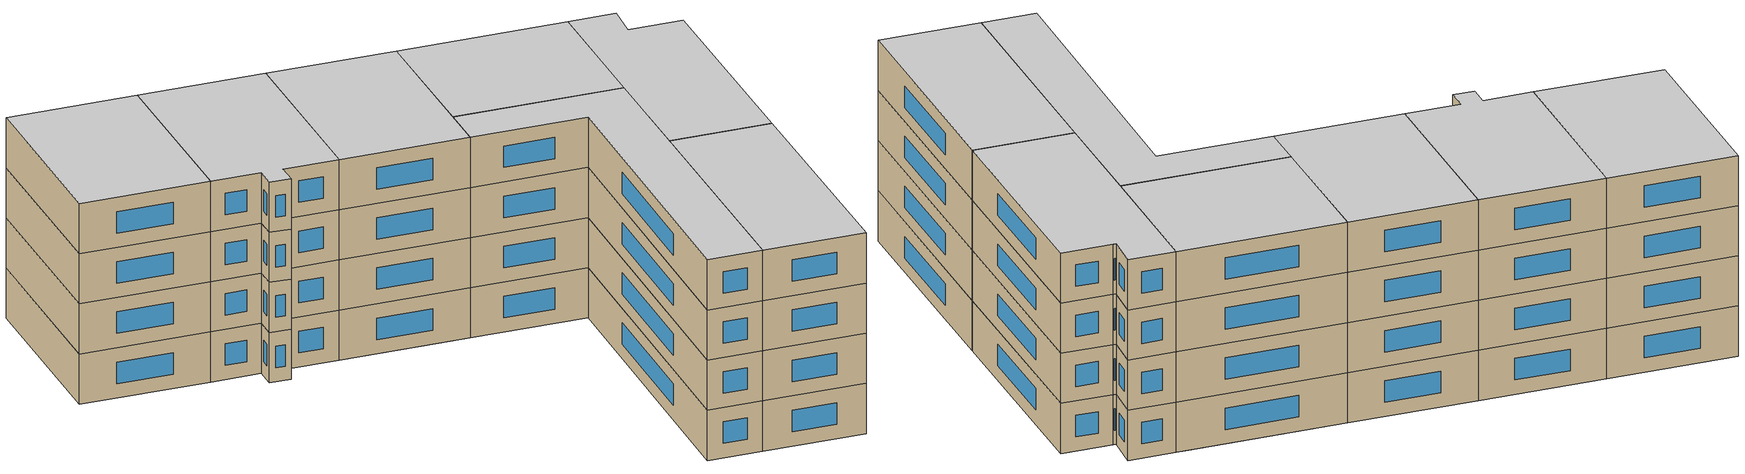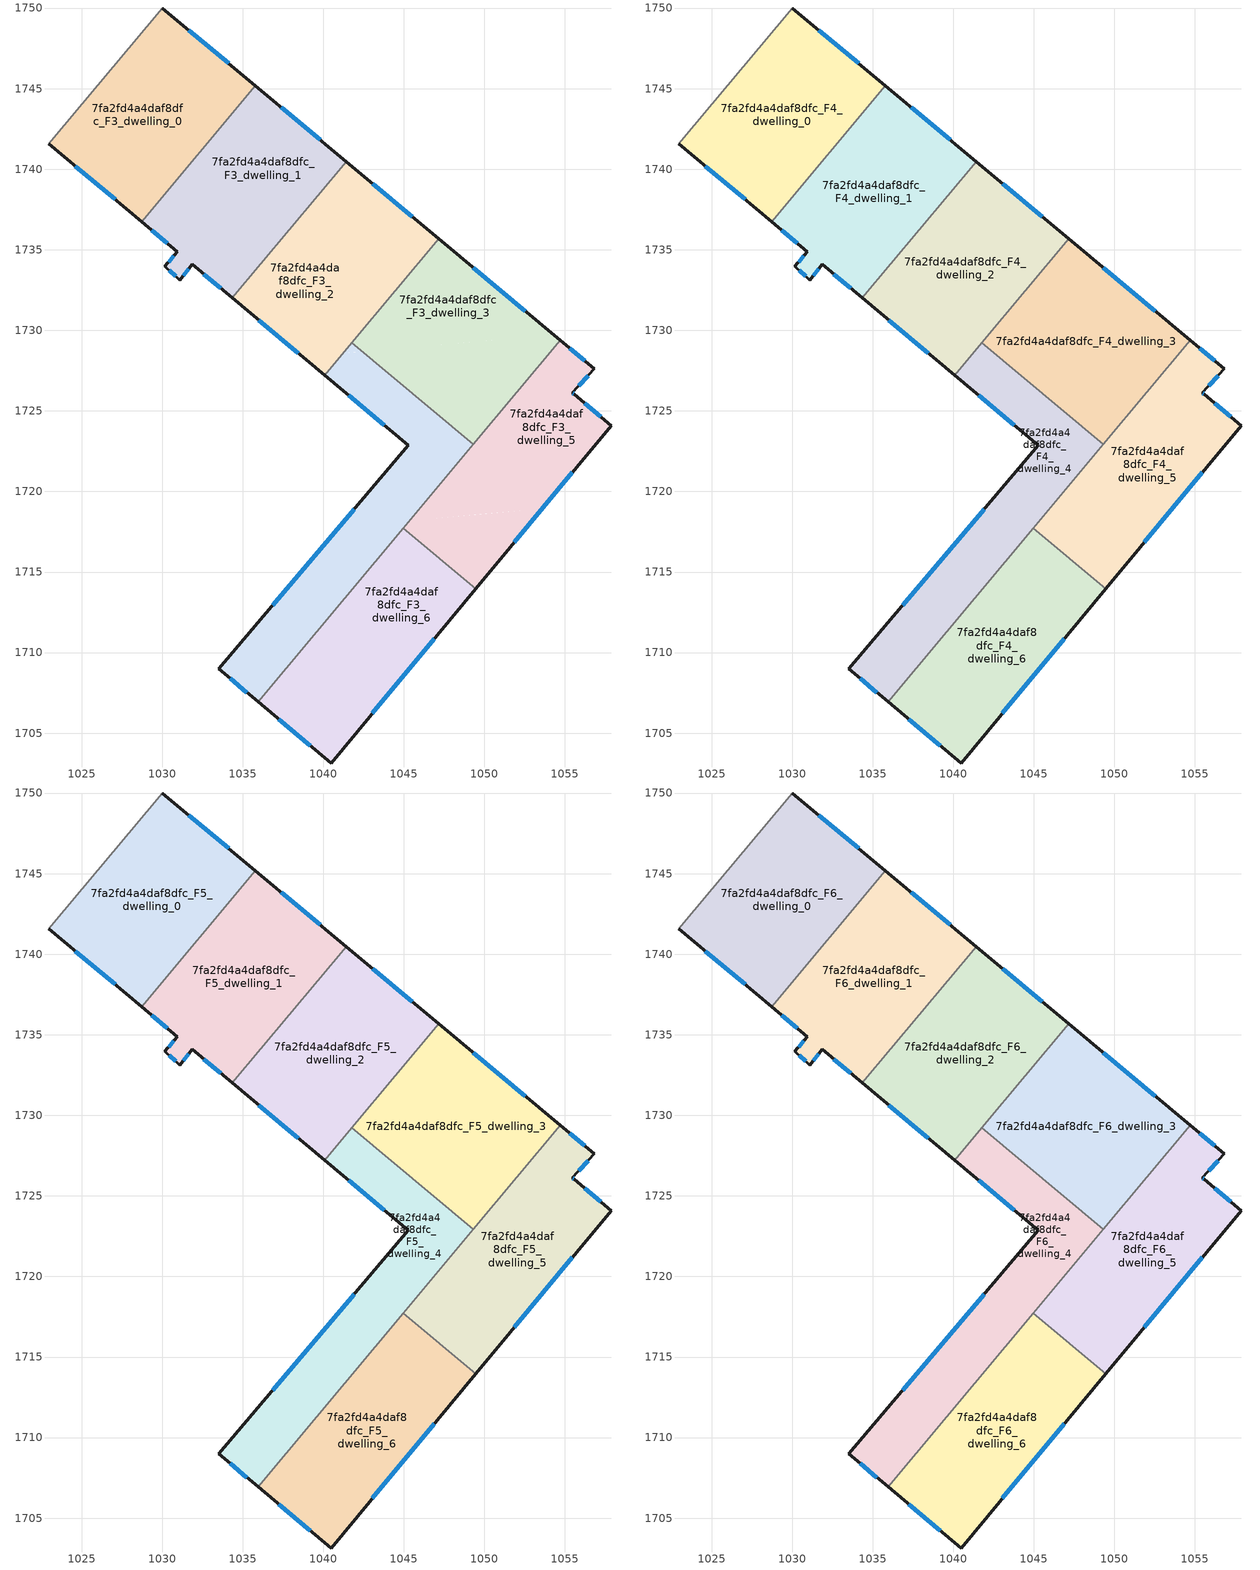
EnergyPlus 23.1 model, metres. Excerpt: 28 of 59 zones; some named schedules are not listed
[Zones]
7fa2fd4a4daf8dfc_F3_dwelling_0
 floor to 7fa2fd4a4daf8dfc_F2_dwelling_6 (EU_floor_Construction): 1031.28,1748.94 1032.01,1740.68 1028.73,1736.74 1022.98,1741.58 1030,1750 z9
 floor to 7fa2fd4a4daf8dfc_F2_dwelling_7 (EU_floor_Construction): 1035.77,1745.19 1032.01,1740.68 1031.28,1748.94 z9
 wall outside (EU_wall_Construction): 1022.98,1741.58 1028.73,1736.74 / 1035.77,1745.19 1030,1750 z9:12
 wall to 7fa2fd4a4daf8dfc_F3_dwelling_1 (EU_wall_Construction): 1028.73,1736.74 1035.77,1745.19 z9:12
 wall adiabatic (EU_wall_Construction): 1030,1750 1022.98,1741.58 z9:12
 window (EU_Window_Construction): 1024.62,1740.2 1027.08,1738.13 / 1034.13,1746.56 1031.65,1748.63 z9.86:11.14
7fa2fd4a4daf8dfc_F3_dwelling_1
 floor to 7fa2fd4a4daf8dfc_F2_dwelling_4 (EU_floor_Construction): 1039,1737.57 1034.36,1732.01 1031.87,1734.09 1031.1,1733.12 1030.18,1733.96 1030.94,1734.88 1028.81,1736.67 z9
 floor adiabatic (EU_floor_Construction): 1041.42,1740.47 1039,1737.57 1028.81,1736.67 1030.94,1734.88 1028.73,1736.74 1035.77,1745.19 z9
 wall outside (EU_wall_Construction): 1028.73,1736.74 1030.94,1734.88 1030.18,1733.96 1031.1,1733.12 1031.87,1734.09 1034.36,1732.01 / 1041.42,1740.47 1035.77,1745.19 z9:12
 wall to 7fa2fd4a4daf8dfc_F3_dwelling_2 (EU_wall_Construction): 1034.36,1732.01 1041.42,1740.47 z9:12
 window (EU_Window_Construction): 1030.72,1734.62 1030.39,1734.23 / 1029.36,1736.21 1030.31,1735.41 / 1039.81,1741.82 1037.39,1743.84 / 1032.58,1733.49 1033.65,1732.6 / 1031.32,1733.4 1031.65,1733.81 / 1030.44,1733.72 1030.84,1733.36 z9.86:11.14
7fa2fd4a4daf8dfc_F3_dwelling_2
 floor to 7fa2fd4a4daf8dfc_F2_dwelling_4 (EU_floor_Construction): 1041.05,1737.75 1041.8,1729.25 1041.24,1728.58 1038.71,1728.36 1034.36,1732.01 1039,1737.57 z9
 floor to 7fa2fd4a4daf8dfc_F2_dwelling_2 (EU_floor_Construction): 1041.24,1728.58 1040.09,1727.2 1038.71,1728.36 z9
 floor to 7fa2fd4a4daf8dfc_F2_dwelling_7 (EU_floor_Construction): 1044.33,1738.04 1039,1737.57 1041.42,1740.47 z9
 floor adiabatic (EU_floor_Construction): 1047.17,1735.68 1041.8,1729.25 1041.05,1737.75 1044.33,1738.04 z9
 wall outside (EU_wall_Construction): 1034.36,1732.01 1040.09,1727.2 / 1047.17,1735.68 1041.42,1740.47 z9:12
 wall to 7fa2fd4a4daf8dfc_F3_dwelling_3 (EU_wall_Construction): 1041.78,1729.22 1047.17,1735.68 z9:12
 wall to 7fa2fd4a4daf8dfc_F3_dwelling_4 (EU_wall_Construction): 1040.09,1727.2 1041.78,1729.22 z9:12
 window (EU_Window_Construction): 1036,1730.63 1038.45,1728.58 / 1045.53,1737.05 1043.06,1739.1 z9.86:11.14
7fa2fd4a4daf8dfc_F3_dwelling_3
 floor to 7fa2fd4a4daf8dfc_F2_dwelling_3 (EU_floor_Construction): 1054.7,1729.39 1049.31,1722.93 1049.3,1722.94 1048.74,1729.24 1054.29,1729.73 z9
 floor to 7fa2fd4a4daf8dfc_F2_dwelling_5 (EU_floor_Construction): 1054.29,1729.73 1042.42,1728.69 1041.8,1729.2 1041.8,1729.25 1047.17,1735.68 z9
 floor to 7fa2fd4a4daf8dfc_F2_dwelling_2 (EU_floor_Construction): 1048.74,1729.24 1049.3,1722.94 1042.42,1728.68 z9
 wall outside (EU_wall_Construction): 1054.7,1729.39 1047.17,1735.68 z9:12
 wall to 7fa2fd4a4daf8dfc_F3_dwelling_4 (EU_wall_Construction): 1041.78,1729.22 1049.31,1722.93 z9:12
 wall to 7fa2fd4a4daf8dfc_F3_dwelling_5 (EU_wall_Construction): 1049.31,1722.93 1054.7,1729.39 z9:12
 window (EU_Window_Construction): 1052.55,1731.19 1049.32,1733.88 z9.86:11.14
7fa2fd4a4daf8dfc_F3_dwelling_4
 floor to 7fa2fd4a4daf8dfc_F2_dwelling_2 (EU_floor_Construction): 1049.3,1722.94 1049.3,1722.92 1045.36,1718.2 1041.01,1717.81 1045.28,1722.86 1040.09,1727.2 1041.24,1728.58 1042.42,1728.68 z9
 floor to 7fa2fd4a4daf8dfc_F2_dwelling_0 (EU_floor_Construction): 1041.66,1717.87 1041.99,1714.16 1035.96,1706.94 1033.52,1708.98 1041.01,1717.81 z9
 floor to 7fa2fd4a4daf8dfc_F2_dwelling_4 (EU_floor_Construction): 1041.8,1729.2 1041.85,1728.63 1041.24,1728.58 1041.78,1729.22 z9
 floor to 7fa2fd4a4daf8dfc_F2_dwelling_5 (EU_floor_Construction): 1042.42,1728.69 1041.85,1728.63 1041.8,1729.2 z9
 floor to 7fa2fd4a4daf8dfc_F2_dwelling_1 (EU_floor_Construction): 1045.36,1718.2 1041.99,1714.16 1041.66,1717.87 z9
 wall outside (EU_wall_Construction): 1040.09,1727.2 1045.28,1722.86 1033.52,1708.98 1035.96,1706.94 z9:12
 wall to 7fa2fd4a4daf8dfc_F3_dwelling_6 (EU_wall_Construction): 1035.96,1706.94 1044.95,1717.71 z9:12
 wall to 7fa2fd4a4daf8dfc_F3_dwelling_5 (EU_wall_Construction): 1044.95,1717.71 1049.31,1722.93 z9:12
 window (EU_Window_Construction): 1041.92,1718.89 1036.88,1712.95 / 1041.57,1725.96 1043.8,1724.1 / 1034.22,1708.4 1035.26,1707.52 z9.86:11.14
7fa2fd4a4daf8dfc_F3_dwelling_5
 floor to 7fa2fd4a4daf8dfc_F2_dwelling_1 (EU_floor_Construction): 1053.58,1718.92 1049.45,1713.95 1044.95,1717.71 1045.36,1718.2 z9
 floor to 7fa2fd4a4daf8dfc_F2_dwelling_3 (EU_floor_Construction): 1056.83,1727.61 1055.46,1726.13 1057.86,1724.08 1053.58,1718.92 1049.69,1718.58 1049.3,1722.92 1054.7,1729.39 z9
 floor to 7fa2fd4a4daf8dfc_F2_dwelling_2 (EU_floor_Construction): 1049.3,1722.92 1049.69,1718.58 1045.36,1718.2 z9
 wall outside (EU_wall_Construction): 1049.45,1713.95 1057.86,1724.08 1055.58,1726.03 1055.46,1726.13 1056.83,1727.61 1054.7,1729.39 z9:12
 wall to 7fa2fd4a4daf8dfc_F3_dwelling_6 (EU_wall_Construction): 1044.95,1717.71 1049.45,1713.95 z9:12
 window (EU_Window_Construction): 1055.85,1726.55 1056.44,1727.19 / 1055.55,1726.06 1055.5,1726.1 / 1057.21,1724.64 1056.23,1725.47 / 1051.85,1716.85 1055.46,1721.19 / 1056.22,1728.12 1055.31,1728.88 z9.86:11.14
7fa2fd4a4daf8dfc_F3_dwelling_6
 floor to 7fa2fd4a4daf8dfc_F2_dwelling_0 (EU_floor_Construction): 1041.99,1714.16 1042.72,1705.84 1040.48,1703.15 1035.96,1706.94 z9
 floor to 7fa2fd4a4daf8dfc_F2_dwelling_1 (EU_floor_Construction): 1049.45,1713.95 1042.72,1705.84 1041.99,1714.16 1044.95,1717.71 z9
 wall outside (EU_wall_Construction): 1035.96,1706.94 1040.48,1703.15 1049.45,1713.95 z9:12
 window (EU_Window_Construction): 1043.04,1706.23 1046.89,1710.87 / 1037.25,1705.85 1039.19,1704.23 z9.86:11.14
7fa2fd4a4daf8dfc_F4_dwelling_0
 floor to 7fa2fd4a4daf8dfc_F3_dwelling_0 (EU_floor_Construction): 1035.77,1745.19 1028.73,1736.74 1022.98,1741.58 1030,1750 z12
 wall outside (EU_wall_Construction): 1022.98,1741.58 1028.73,1736.74 / 1035.77,1745.19 1030,1750 z12:15
 wall to 7fa2fd4a4daf8dfc_F4_dwelling_1 (EU_wall_Construction): 1028.73,1736.74 1035.77,1745.19 z12:15
 wall adiabatic (EU_wall_Construction): 1030,1750 1022.98,1741.58 z12:15
 window (EU_Window_Construction): 1024.62,1740.2 1027.08,1738.13 / 1034.13,1746.56 1031.65,1748.63 z12.86:14.14
7fa2fd4a4daf8dfc_F4_dwelling_1
 floor to 7fa2fd4a4daf8dfc_F3_dwelling_1 (EU_floor_Construction): 1041.42,1740.47 1034.36,1732.01 1031.87,1734.09 1031.1,1733.12 1030.18,1733.96 1030.94,1734.88 1028.73,1736.74 1035.77,1745.19 z12
 wall outside (EU_wall_Construction): 1028.73,1736.74 1030.94,1734.88 1030.18,1733.96 1031.1,1733.12 1031.87,1734.09 1034.36,1732.01 / 1041.42,1740.47 1035.77,1745.19 z12:15
 wall to 7fa2fd4a4daf8dfc_F4_dwelling_2 (EU_wall_Construction): 1034.36,1732.01 1041.42,1740.47 z12:15
 window (EU_Window_Construction): 1030.72,1734.62 1030.39,1734.23 / 1029.36,1736.21 1030.31,1735.41 / 1039.81,1741.82 1037.39,1743.84 / 1032.58,1733.49 1033.65,1732.6 / 1031.32,1733.4 1031.65,1733.81 / 1030.44,1733.72 1030.84,1733.36 z12.86:14.14
7fa2fd4a4daf8dfc_F4_dwelling_2
 floor to 7fa2fd4a4daf8dfc_F3_dwelling_2 (EU_floor_Construction): 1047.17,1735.68 1040.09,1727.2 1034.36,1732.01 1041.42,1740.47 z12
 wall outside (EU_wall_Construction): 1034.36,1732.01 1040.09,1727.2 / 1047.17,1735.68 1041.42,1740.47 z12:15
 wall to 7fa2fd4a4daf8dfc_F4_dwelling_3 (EU_wall_Construction): 1041.78,1729.22 1047.17,1735.68 z12:15
 wall to 7fa2fd4a4daf8dfc_F4_dwelling_4 (EU_wall_Construction): 1040.09,1727.2 1041.78,1729.22 z12:15
 window (EU_Window_Construction): 1036,1730.63 1038.45,1728.58 / 1045.53,1737.05 1043.06,1739.1 z12.86:14.14
7fa2fd4a4daf8dfc_F4_dwelling_3
 floor to 7fa2fd4a4daf8dfc_F3_dwelling_3 (EU_floor_Construction): 1054.7,1729.39 1049.31,1722.93 1041.78,1729.22 1047.17,1735.68 z12
 wall outside (EU_wall_Construction): 1054.7,1729.39 1047.17,1735.68 z12:15
 wall to 7fa2fd4a4daf8dfc_F4_dwelling_4 (EU_wall_Construction): 1041.78,1729.22 1049.31,1722.93 z12:15
 wall to 7fa2fd4a4daf8dfc_F4_dwelling_5 (EU_wall_Construction): 1049.31,1722.93 1054.7,1729.39 z12:15
 window (EU_Window_Construction): 1052.55,1731.19 1049.32,1733.88 z12.86:14.14
7fa2fd4a4daf8dfc_F4_dwelling_4
 floor to 7fa2fd4a4daf8dfc_F3_dwelling_4 (EU_floor_Construction): 1049.31,1722.93 1035.96,1706.94 1033.52,1708.98 1045.28,1722.86 1040.09,1727.2 1041.78,1729.22 z12
 wall outside (EU_wall_Construction): 1040.09,1727.2 1045.28,1722.86 1033.52,1708.98 1035.96,1706.94 z12:15
 wall to 7fa2fd4a4daf8dfc_F4_dwelling_6 (EU_wall_Construction): 1035.96,1706.94 1044.95,1717.71 z12:15
 wall to 7fa2fd4a4daf8dfc_F4_dwelling_5 (EU_wall_Construction): 1044.95,1717.71 1049.31,1722.93 z12:15
 window (EU_Window_Construction): 1041.92,1718.89 1036.88,1712.95 / 1041.57,1725.96 1043.8,1724.1 / 1034.22,1708.4 1035.26,1707.52 z12.86:14.14
7fa2fd4a4daf8dfc_F4_dwelling_5
 floor to 7fa2fd4a4daf8dfc_F3_dwelling_5 (EU_floor_Construction): 1056.83,1727.61 1055.46,1726.13 1055.58,1726.03 1057.86,1724.08 1049.45,1713.95 1044.95,1717.71 1054.7,1729.39 z12
 wall outside (EU_wall_Construction): 1049.45,1713.95 1057.86,1724.08 1055.58,1726.03 1055.46,1726.13 1056.83,1727.61 1054.7,1729.39 z12:15
 wall to 7fa2fd4a4daf8dfc_F4_dwelling_6 (EU_wall_Construction): 1044.95,1717.71 1049.45,1713.95 z12:15
 window (EU_Window_Construction): 1055.85,1726.55 1056.44,1727.19 / 1055.55,1726.06 1055.5,1726.1 / 1057.21,1724.64 1056.23,1725.47 / 1051.85,1716.85 1055.46,1721.19 / 1056.22,1728.12 1055.31,1728.88 z12.86:14.14
7fa2fd4a4daf8dfc_F4_dwelling_6
 floor to 7fa2fd4a4daf8dfc_F3_dwelling_6 (EU_floor_Construction): 1049.45,1713.95 1040.48,1703.15 1035.96,1706.94 1044.95,1717.71 z12
 wall outside (EU_wall_Construction): 1035.96,1706.94 1040.48,1703.15 1049.45,1713.95 z12:15
 window (EU_Window_Construction): 1043.04,1706.23 1046.89,1710.87 / 1037.25,1705.85 1039.19,1704.23 z12.86:14.14
7fa2fd4a4daf8dfc_F5_dwelling_0
 floor to 7fa2fd4a4daf8dfc_F4_dwelling_0 (EU_floor_Construction): 1035.77,1745.19 1028.73,1736.74 1022.98,1741.58 1030,1750 z15
 wall outside (EU_wall_Construction): 1022.98,1741.58 1028.73,1736.74 / 1035.77,1745.19 1030,1750 z15:18
 wall to 7fa2fd4a4daf8dfc_F5_dwelling_1 (EU_wall_Construction): 1028.73,1736.74 1035.77,1745.19 z15:18
 wall adiabatic (EU_wall_Construction): 1030,1750 1022.98,1741.58 z15:18
 window (EU_Window_Construction): 1024.62,1740.2 1027.08,1738.13 / 1034.13,1746.56 1031.65,1748.63 z15.86:17.14
7fa2fd4a4daf8dfc_F5_dwelling_1
 floor to 7fa2fd4a4daf8dfc_F4_dwelling_1 (EU_floor_Construction): 1041.42,1740.47 1034.36,1732.01 1031.87,1734.09 1031.1,1733.12 1030.18,1733.96 1030.94,1734.88 1028.73,1736.74 1035.77,1745.19 z15
 wall outside (EU_wall_Construction): 1028.73,1736.74 1030.94,1734.88 1030.18,1733.96 1031.1,1733.12 1031.87,1734.09 1034.36,1732.01 / 1041.42,1740.47 1035.77,1745.19 z15:18
 wall to 7fa2fd4a4daf8dfc_F5_dwelling_2 (EU_wall_Construction): 1034.36,1732.01 1041.42,1740.47 z15:18
 window (EU_Window_Construction): 1030.72,1734.62 1030.39,1734.23 / 1029.36,1736.21 1030.31,1735.41 / 1039.81,1741.82 1037.39,1743.84 / 1032.58,1733.49 1033.65,1732.6 / 1031.32,1733.4 1031.65,1733.81 / 1030.44,1733.72 1030.84,1733.36 z15.86:17.14
7fa2fd4a4daf8dfc_F5_dwelling_2
 floor to 7fa2fd4a4daf8dfc_F4_dwelling_2 (EU_floor_Construction): 1047.17,1735.68 1040.09,1727.2 1034.36,1732.01 1041.42,1740.47 z15
 wall outside (EU_wall_Construction): 1034.36,1732.01 1040.09,1727.2 / 1047.17,1735.68 1041.42,1740.47 z15:18
 wall to 7fa2fd4a4daf8dfc_F5_dwelling_3 (EU_wall_Construction): 1041.78,1729.22 1047.17,1735.68 z15:18
 wall to 7fa2fd4a4daf8dfc_F5_dwelling_4 (EU_wall_Construction): 1040.09,1727.2 1041.78,1729.22 z15:18
 window (EU_Window_Construction): 1036,1730.63 1038.45,1728.58 / 1045.53,1737.05 1043.06,1739.1 z15.86:17.14
7fa2fd4a4daf8dfc_F5_dwelling_3
 floor to 7fa2fd4a4daf8dfc_F4_dwelling_3 (EU_floor_Construction): 1054.7,1729.39 1049.31,1722.93 1041.78,1729.22 1047.17,1735.68 z15
 wall outside (EU_wall_Construction): 1054.7,1729.39 1047.17,1735.68 z15:18
 wall to 7fa2fd4a4daf8dfc_F5_dwelling_4 (EU_wall_Construction): 1041.78,1729.22 1049.31,1722.93 z15:18
 wall to 7fa2fd4a4daf8dfc_F5_dwelling_5 (EU_wall_Construction): 1049.31,1722.93 1054.7,1729.39 z15:18
 window (EU_Window_Construction): 1052.55,1731.19 1049.32,1733.88 z15.86:17.14
7fa2fd4a4daf8dfc_F5_dwelling_4
 floor to 7fa2fd4a4daf8dfc_F4_dwelling_4 (EU_floor_Construction): 1049.31,1722.93 1035.96,1706.94 1033.52,1708.98 1045.28,1722.86 1040.09,1727.2 1041.78,1729.22 z15
 wall outside (EU_wall_Construction): 1040.09,1727.2 1045.28,1722.86 1033.52,1708.98 1035.96,1706.94 z15:18
 wall to 7fa2fd4a4daf8dfc_F5_dwelling_6 (EU_wall_Construction): 1035.96,1706.94 1044.95,1717.71 z15:18
 wall to 7fa2fd4a4daf8dfc_F5_dwelling_5 (EU_wall_Construction): 1044.95,1717.71 1049.31,1722.93 z15:18
 window (EU_Window_Construction): 1041.92,1718.89 1036.88,1712.95 / 1041.57,1725.96 1043.8,1724.1 / 1034.22,1708.4 1035.26,1707.52 z15.86:17.14
7fa2fd4a4daf8dfc_F5_dwelling_5
 floor to 7fa2fd4a4daf8dfc_F4_dwelling_5 (EU_floor_Construction): 1056.83,1727.61 1055.46,1726.13 1055.58,1726.03 1057.86,1724.08 1049.45,1713.95 1044.95,1717.71 1054.7,1729.39 z15
 wall outside (EU_wall_Construction): 1049.45,1713.95 1057.86,1724.08 1055.58,1726.03 1055.46,1726.13 1056.83,1727.61 1054.7,1729.39 z15:18
 wall to 7fa2fd4a4daf8dfc_F5_dwelling_6 (EU_wall_Construction): 1044.95,1717.71 1049.45,1713.95 z15:18
 window (EU_Window_Construction): 1055.85,1726.55 1056.44,1727.19 / 1055.55,1726.06 1055.5,1726.1 / 1057.21,1724.64 1056.23,1725.47 / 1051.85,1716.85 1055.46,1721.19 / 1056.22,1728.12 1055.31,1728.88 z15.86:17.14
7fa2fd4a4daf8dfc_F5_dwelling_6
 floor to 7fa2fd4a4daf8dfc_F4_dwelling_6 (EU_floor_Construction): 1049.45,1713.95 1040.48,1703.15 1035.96,1706.94 1044.95,1717.71 z15
 wall outside (EU_wall_Construction): 1035.96,1706.94 1040.48,1703.15 1049.45,1713.95 z15:18
 window (EU_Window_Construction): 1043.04,1706.23 1046.89,1710.87 / 1037.25,1705.85 1039.19,1704.23 z15.86:17.14
7fa2fd4a4daf8dfc_F6_dwelling_0
 floor to 7fa2fd4a4daf8dfc_F5_dwelling_0 (EU_floor_Construction): 1035.77,1745.19 1028.73,1736.74 1022.98,1741.58 1030,1750 z18
 wall outside (EU_wall_Construction): 1022.98,1741.58 1028.73,1736.74 / 1035.77,1745.19 1030,1750 z18:21
 wall to 7fa2fd4a4daf8dfc_F6_dwelling_1 (EU_wall_Construction): 1028.73,1736.74 1035.77,1745.19 z18:21
 wall adiabatic (EU_wall_Construction): 1030,1750 1022.98,1741.58 z18:21
 window (EU_Window_Construction): 1024.62,1740.2 1027.08,1738.13 / 1034.13,1746.56 1031.65,1748.63 z18.86:20.14
 ceiling to 7fa2fd4a4daf8dfc_F7_dwelling_0 (EU_floor_Construction): 1028.73,1736.74 1035.77,1745.19 1030,1750 1022.98,1741.58 z21
7fa2fd4a4daf8dfc_F6_dwelling_1
 floor to 7fa2fd4a4daf8dfc_F5_dwelling_1 (EU_floor_Construction): 1041.42,1740.47 1034.36,1732.01 1031.87,1734.09 1031.1,1733.12 1030.18,1733.96 1030.94,1734.88 1028.73,1736.74 1035.77,1745.19 z18
 wall outside (EU_wall_Construction): 1028.73,1736.74 1030.94,1734.88 1030.18,1733.96 1031.1,1733.12 1031.87,1734.09 1034.36,1732.01 / 1041.42,1740.47 1035.77,1745.19 z18:21
 wall to 7fa2fd4a4daf8dfc_F6_dwelling_2 (EU_wall_Construction): 1034.36,1732.01 1041.42,1740.47 z18:21
 window (EU_Window_Construction): 1030.72,1734.62 1030.39,1734.23 / 1029.36,1736.21 1030.31,1735.41 / 1039.81,1741.82 1037.39,1743.84 / 1032.58,1733.49 1033.65,1732.6 / 1031.32,1733.4 1031.65,1733.81 / 1030.44,1733.72 1030.84,1733.36 z18.86:20.14
 ceiling to 7fa2fd4a4daf8dfc_F7_dwelling_1 (EU_floor_Construction): 1034.36,1732.01 1041.42,1740.47 1035.77,1745.19 1028.73,1736.74 1030.94,1734.88 1030.18,1733.96 1031.1,1733.12 1031.87,1734.09 z21
7fa2fd4a4daf8dfc_F6_dwelling_2
 floor to 7fa2fd4a4daf8dfc_F5_dwelling_2 (EU_floor_Construction): 1047.17,1735.68 1040.09,1727.2 1034.36,1732.01 1041.42,1740.47 z18
 wall outside (EU_wall_Construction): 1034.36,1732.01 1040.09,1727.2 / 1047.17,1735.68 1041.42,1740.47 z18:21
 wall to 7fa2fd4a4daf8dfc_F6_dwelling_3 (EU_wall_Construction): 1041.78,1729.22 1047.17,1735.68 z18:21
 wall to 7fa2fd4a4daf8dfc_F6_dwelling_4 (EU_wall_Construction): 1040.09,1727.2 1041.78,1729.22 z18:21
 window (EU_Window_Construction): 1036,1730.63 1038.45,1728.58 / 1045.53,1737.05 1043.06,1739.1 z18.86:20.14
 ceiling to 7fa2fd4a4daf8dfc_F7_dwelling_2 (EU_floor_Construction): 1040.09,1727.2 1047.17,1735.68 1041.42,1740.47 1034.36,1732.01 z21
7fa2fd4a4daf8dfc_F6_dwelling_3
 floor to 7fa2fd4a4daf8dfc_F5_dwelling_3 (EU_floor_Construction): 1054.7,1729.39 1049.31,1722.93 1041.78,1729.22 1047.17,1735.68 z18
 wall outside (EU_wall_Construction): 1054.7,1729.39 1047.17,1735.68 z18:21
 wall to 7fa2fd4a4daf8dfc_F6_dwelling_4 (EU_wall_Construction): 1041.78,1729.22 1049.31,1722.93 z18:21
 wall to 7fa2fd4a4daf8dfc_F6_dwelling_5 (EU_wall_Construction): 1049.31,1722.93 1054.7,1729.39 z18:21
 window (EU_Window_Construction): 1052.55,1731.19 1049.32,1733.88 z18.86:20.14
 ceiling to 7fa2fd4a4daf8dfc_F7_dwelling_3 (EU_floor_Construction): 1049.31,1722.93 1054.7,1729.39 1047.17,1735.68 1041.78,1729.22 z21
7fa2fd4a4daf8dfc_F6_dwelling_4
 floor to 7fa2fd4a4daf8dfc_F5_dwelling_4 (EU_floor_Construction): 1049.31,1722.93 1035.96,1706.94 1033.52,1708.98 1045.28,1722.86 1040.09,1727.2 1041.78,1729.22 z18
 wall outside (EU_wall_Construction): 1040.09,1727.2 1045.28,1722.86 1033.52,1708.98 1035.96,1706.94 z18:21
 wall to 7fa2fd4a4daf8dfc_F6_dwelling_6 (EU_wall_Construction): 1035.96,1706.94 1044.95,1717.71 z18:21
 wall to 7fa2fd4a4daf8dfc_F6_dwelling_5 (EU_wall_Construction): 1044.95,1717.71 1049.31,1722.93 z18:21
 window (EU_Window_Construction): 1041.92,1718.89 1036.88,1712.95 / 1041.57,1725.96 1043.8,1724.1 / 1034.22,1708.4 1035.26,1707.52 z18.86:20.14
 ceiling to 7fa2fd4a4daf8dfc_F7_dwelling_4 (EU_floor_Construction): 1035.96,1706.94 1049.31,1722.93 1041.78,1729.22 1040.09,1727.2 1045.28,1722.86 1033.52,1708.98 z21
7fa2fd4a4daf8dfc_F6_dwelling_5
 floor to 7fa2fd4a4daf8dfc_F5_dwelling_5 (EU_floor_Construction): 1056.83,1727.61 1055.46,1726.13 1055.58,1726.03 1057.86,1724.08 1049.45,1713.95 1044.95,1717.71 1054.7,1729.39 z18
 wall outside (EU_wall_Construction): 1049.45,1713.95 1057.86,1724.08 1055.58,1726.03 1055.46,1726.13 1056.83,1727.61 1054.7,1729.39 z18:21
 wall to 7fa2fd4a4daf8dfc_F6_dwelling_6 (EU_wall_Construction): 1044.95,1717.71 1049.45,1713.95 z18:21
 window (EU_Window_Construction): 1055.85,1726.55 1056.44,1727.19 / 1055.55,1726.06 1055.5,1726.1 / 1057.21,1724.64 1056.23,1725.47 / 1051.85,1716.85 1055.46,1721.19 / 1056.22,1728.12 1055.31,1728.88 z18.86:20.14
 ceiling to 7fa2fd4a4daf8dfc_F7_dwelling_5 (EU_floor_Construction): 1049.45,1713.95 1057.86,1724.08 1055.58,1726.03 1055.46,1726.13 1056.83,1727.61 1054.7,1729.39 1044.95,1717.71 z21
7fa2fd4a4daf8dfc_F6_dwelling_6
 floor to 7fa2fd4a4daf8dfc_F5_dwelling_6 (EU_floor_Construction): 1049.45,1713.95 1040.48,1703.15 1035.96,1706.94 1044.95,1717.71 z18
 wall outside (EU_wall_Construction): 1035.96,1706.94 1040.48,1703.15 1049.45,1713.95 z18:21
 window (EU_Window_Construction): 1043.04,1706.23 1046.89,1710.87 / 1037.25,1705.85 1039.19,1704.23 z18.86:20.14
 ceiling to 7fa2fd4a4daf8dfc_F7_dwelling_6 (EU_floor_Construction): 1040.48,1703.15 1049.45,1713.95 1044.95,1717.71 1035.96,1706.94 z21
[Building]
EU S2 Campaign: North Axis=0; Terrain=City; Solar Distribution=FullExterior
[Site:Location]
Helsinki-Vantaa.AP: Latitude=60.317; Longitude=24.963; Time Zone=2; Elevation=54.6
[SizingPeriod:WeatherFileDays]
AnnualSizingPeriod: Begin Month=1; Begin Day of Month=1; End Month=12; End Day of Month=31; Day of Week for Start Day=Monday; Use Weather File Daylight Saving Period=No; Use Weather File Rain and Snow Indicators=No
[MATERIAL]
EU_InternalMass_Material: Roughness=MediumRough; Thickness=0.1; Conductivity=1; Density=1800; Specific Heat=900; Thermal Absorptance=0.9; Solar Absorptance=0.7; Visible Absorptance=0.7
[MATERIAL:NOMASS] Roughness=MediumRough; Thermal Absorptance=0.9; Solar Absorptance=0.7; Visible Absorptance=0.7
Name | Thermal Resistance
EU_wall_NoMass | 1.10183
EU_floor_NoMass | 1.70606
[WINDOWMATERIAL:SIMPLEGLAZINGSYSTEM]
EU_Window_SimpleGlazing: UFactor=3.11035; Solar Heat Gain Coefficient=0.8; Visible Transmittance=0.8
[CONSTRUCTION]
EU_wall_Construction: EU_wall_NoMass
EU_floor_Construction: EU_floor_NoMass
EU_Window_Construction: EU_Window_SimpleGlazing
EU_InternalMass_Construction: EU_InternalMass_Material
[ZONE] Type=1; Multiplier=1; Ceiling Height=autocalculate; Floor Area=autocalculate; Part of Total Floor Area=Yes
Name | Volume
7fa2fd4a4daf8dfc_F3_dwelling_0; 7fa2fd4a4daf8dfc_F4_dwelling_0; 7fa2fd4a4daf8dfc_F5_dwelling_0; 7fa2fd4a4daf8dfc_F6_dwelling_0 | 247.636
7fa2fd4a4daf8dfc_F3_dwelling_1; 7fa2fd4a4daf8dfc_F4_dwelling_1; 7fa2fd4a4daf8dfc_F5_dwelling_1; 7fa2fd4a4daf8dfc_F6_dwelling_1 | 247.652
7fa2fd4a4daf8dfc_F3_dwelling_2; 7fa2fd4a4daf8dfc_F4_dwelling_2; 7fa2fd4a4daf8dfc_F5_dwelling_2; 7fa2fd4a4daf8dfc_F6_dwelling_2 | 247.614
7fa2fd4a4daf8dfc_F3_dwelling_3; 7fa2fd4a4daf8dfc_F4_dwelling_3; 7fa2fd4a4daf8dfc_F5_dwelling_3; 7fa2fd4a4daf8dfc_F6_dwelling_3 | 247.67
7fa2fd4a4daf8dfc_F3_dwelling_4; 7fa2fd4a4daf8dfc_F4_dwelling_4; 7fa2fd4a4daf8dfc_F5_dwelling_4; 7fa2fd4a4daf8dfc_F6_dwelling_4 | 247.655
7fa2fd4a4daf8dfc_F3_dwelling_5; 7fa2fd4a4daf8dfc_F4_dwelling_5; 7fa2fd4a4daf8dfc_F5_dwelling_5; 7fa2fd4a4daf8dfc_F6_dwelling_5 | 247.634
7fa2fd4a4daf8dfc_F3_dwelling_6; 7fa2fd4a4daf8dfc_F4_dwelling_6; 7fa2fd4a4daf8dfc_F5_dwelling_6; 7fa2fd4a4daf8dfc_F6_dwelling_6 | 247.64
[INTERNALMASS] Construction=EU_InternalMass_Construction
Name | Zone or ZoneList | Surface Area
7fa2fd4a4daf8dfc_F3_dwelling_0_EU_InternalMass | 7fa2fd4a4daf8dfc_F3_dwelling_0 | 82.5455
7fa2fd4a4daf8dfc_F3_dwelling_1_EU_InternalMass | 7fa2fd4a4daf8dfc_F3_dwelling_1 | 82.5506
7fa2fd4a4daf8dfc_F3_dwelling_2_EU_InternalMass | 7fa2fd4a4daf8dfc_F3_dwelling_2 | 82.5376
7fa2fd4a4daf8dfc_F3_dwelling_3_EU_InternalMass | 7fa2fd4a4daf8dfc_F3_dwelling_3 | 82.5578
7fa2fd4a4daf8dfc_F3_dwelling_4_EU_InternalMass | 7fa2fd4a4daf8dfc_F3_dwelling_4 | 82.5512
7fa2fd4a4daf8dfc_F3_dwelling_5_EU_InternalMass | 7fa2fd4a4daf8dfc_F3_dwelling_5 | 82.5447
7fa2fd4a4daf8dfc_F3_dwelling_6_EU_InternalMass | 7fa2fd4a4daf8dfc_F3_dwelling_6 | 82.5447
7fa2fd4a4daf8dfc_F4_dwelling_0_EU_InternalMass | 7fa2fd4a4daf8dfc_F4_dwelling_0 | 82.5455
7fa2fd4a4daf8dfc_F4_dwelling_1_EU_InternalMass | 7fa2fd4a4daf8dfc_F4_dwelling_1 | 82.5506
7fa2fd4a4daf8dfc_F4_dwelling_2_EU_InternalMass | 7fa2fd4a4daf8dfc_F4_dwelling_2 | 82.5376
7fa2fd4a4daf8dfc_F4_dwelling_3_EU_InternalMass | 7fa2fd4a4daf8dfc_F4_dwelling_3 | 82.5578
7fa2fd4a4daf8dfc_F4_dwelling_4_EU_InternalMass | 7fa2fd4a4daf8dfc_F4_dwelling_4 | 82.5512
7fa2fd4a4daf8dfc_F4_dwelling_5_EU_InternalMass | 7fa2fd4a4daf8dfc_F4_dwelling_5 | 82.5447
7fa2fd4a4daf8dfc_F4_dwelling_6_EU_InternalMass | 7fa2fd4a4daf8dfc_F4_dwelling_6 | 82.5447
7fa2fd4a4daf8dfc_F5_dwelling_0_EU_InternalMass | 7fa2fd4a4daf8dfc_F5_dwelling_0 | 82.5455
7fa2fd4a4daf8dfc_F5_dwelling_1_EU_InternalMass | 7fa2fd4a4daf8dfc_F5_dwelling_1 | 82.5506
7fa2fd4a4daf8dfc_F5_dwelling_2_EU_InternalMass | 7fa2fd4a4daf8dfc_F5_dwelling_2 | 82.5376
7fa2fd4a4daf8dfc_F5_dwelling_3_EU_InternalMass | 7fa2fd4a4daf8dfc_F5_dwelling_3 | 82.5578
7fa2fd4a4daf8dfc_F5_dwelling_4_EU_InternalMass | 7fa2fd4a4daf8dfc_F5_dwelling_4 | 82.5512
7fa2fd4a4daf8dfc_F5_dwelling_5_EU_InternalMass | 7fa2fd4a4daf8dfc_F5_dwelling_5 | 82.5447
7fa2fd4a4daf8dfc_F5_dwelling_6_EU_InternalMass | 7fa2fd4a4daf8dfc_F5_dwelling_6 | 82.5447
7fa2fd4a4daf8dfc_F6_dwelling_0_EU_InternalMass | 7fa2fd4a4daf8dfc_F6_dwelling_0 | 82.5455
7fa2fd4a4daf8dfc_F6_dwelling_1_EU_InternalMass | 7fa2fd4a4daf8dfc_F6_dwelling_1 | 82.5506
7fa2fd4a4daf8dfc_F6_dwelling_2_EU_InternalMass | 7fa2fd4a4daf8dfc_F6_dwelling_2 | 82.5376
7fa2fd4a4daf8dfc_F6_dwelling_3_EU_InternalMass | 7fa2fd4a4daf8dfc_F6_dwelling_3 | 82.5578
7fa2fd4a4daf8dfc_F6_dwelling_4_EU_InternalMass | 7fa2fd4a4daf8dfc_F6_dwelling_4 | 82.5512
7fa2fd4a4daf8dfc_F6_dwelling_5_EU_InternalMass | 7fa2fd4a4daf8dfc_F6_dwelling_5 | 82.5447
7fa2fd4a4daf8dfc_F6_dwelling_6_EU_InternalMass | 7fa2fd4a4daf8dfc_F6_dwelling_6 | 82.5447
[OTHEREQUIPMENT] Fuel Type=Electricity; Design Level Calculation Method=Watts/Area; Power per Zone Floor Area=1; Fraction Latent=0; Fraction Radiant=0; Fraction Lost=0; Carbon Dioxide Generation Rate=0; EndUse Subcategory=EU_Step8_InternalGains
Name | Zone or ZoneList or Space or SpaceList | Schedule
EU_Step8_InternalGain_7fa2fd4a4daf8dfc_F3_dwelling_0_f000 | 7fa2fd4a4daf8dfc_F3_dwelling_0 | EU_Step8_GainSchedule_7fa2fd4a4daf8dfc_F3_dwelling_0_f000
EU_Step8_InternalGain_7fa2fd4a4daf8dfc_F3_dwelling_1_f000 | 7fa2fd4a4daf8dfc_F3_dwelling_1 | EU_Step8_GainSchedule_7fa2fd4a4daf8dfc_F3_dwelling_1_f000
EU_Step8_InternalGain_7fa2fd4a4daf8dfc_F3_dwelling_2_f000 | 7fa2fd4a4daf8dfc_F3_dwelling_2 | EU_Step8_GainSchedule_7fa2fd4a4daf8dfc_F3_dwelling_2_f000
EU_Step8_InternalGain_7fa2fd4a4daf8dfc_F3_dwelling_3_f000 | 7fa2fd4a4daf8dfc_F3_dwelling_3 | EU_Step8_GainSchedule_7fa2fd4a4daf8dfc_F3_dwelling_3_f000
EU_Step8_InternalGain_7fa2fd4a4daf8dfc_F3_dwelling_4_f000 | 7fa2fd4a4daf8dfc_F3_dwelling_4 | EU_Step8_GainSchedule_7fa2fd4a4daf8dfc_F3_dwelling_4_f000
EU_Step8_InternalGain_7fa2fd4a4daf8dfc_F3_dwelling_5_f000 | 7fa2fd4a4daf8dfc_F3_dwelling_5 | EU_Step8_GainSchedule_7fa2fd4a4daf8dfc_F3_dwelling_5_f000
EU_Step8_InternalGain_7fa2fd4a4daf8dfc_F3_dwelling_6_f000 | 7fa2fd4a4daf8dfc_F3_dwelling_6 | EU_Step8_GainSchedule_7fa2fd4a4daf8dfc_F3_dwelling_6_f000
EU_Step8_InternalGain_7fa2fd4a4daf8dfc_F4_dwelling_0_f000 | 7fa2fd4a4daf8dfc_F4_dwelling_0 | EU_Step8_GainSchedule_7fa2fd4a4daf8dfc_F4_dwelling_0_f000
EU_Step8_InternalGain_7fa2fd4a4daf8dfc_F4_dwelling_1_f000 | 7fa2fd4a4daf8dfc_F4_dwelling_1 | EU_Step8_GainSchedule_7fa2fd4a4daf8dfc_F4_dwelling_1_f000
EU_Step8_InternalGain_7fa2fd4a4daf8dfc_F4_dwelling_2_f000 | 7fa2fd4a4daf8dfc_F4_dwelling_2 | EU_Step8_GainSchedule_7fa2fd4a4daf8dfc_F4_dwelling_2_f000
EU_Step8_InternalGain_7fa2fd4a4daf8dfc_F4_dwelling_3_f000 | 7fa2fd4a4daf8dfc_F4_dwelling_3 | EU_Step8_GainSchedule_7fa2fd4a4daf8dfc_F4_dwelling_3_f000
EU_Step8_InternalGain_7fa2fd4a4daf8dfc_F4_dwelling_4_f000 | 7fa2fd4a4daf8dfc_F4_dwelling_4 | EU_Step8_GainSchedule_7fa2fd4a4daf8dfc_F4_dwelling_4_f000
EU_Step8_InternalGain_7fa2fd4a4daf8dfc_F4_dwelling_5_f000 | 7fa2fd4a4daf8dfc_F4_dwelling_5 | EU_Step8_GainSchedule_7fa2fd4a4daf8dfc_F4_dwelling_5_f000
EU_Step8_InternalGain_7fa2fd4a4daf8dfc_F4_dwelling_6_f000 | 7fa2fd4a4daf8dfc_F4_dwelling_6 | EU_Step8_GainSchedule_7fa2fd4a4daf8dfc_F4_dwelling_6_f000
EU_Step8_InternalGain_7fa2fd4a4daf8dfc_F5_dwelling_0_f000 | 7fa2fd4a4daf8dfc_F5_dwelling_0 | EU_Step8_GainSchedule_7fa2fd4a4daf8dfc_F5_dwelling_0_f000
EU_Step8_InternalGain_7fa2fd4a4daf8dfc_F5_dwelling_1_f000 | 7fa2fd4a4daf8dfc_F5_dwelling_1 | EU_Step8_GainSchedule_7fa2fd4a4daf8dfc_F5_dwelling_1_f000
EU_Step8_InternalGain_7fa2fd4a4daf8dfc_F5_dwelling_2_f000 | 7fa2fd4a4daf8dfc_F5_dwelling_2 | EU_Step8_GainSchedule_7fa2fd4a4daf8dfc_F5_dwelling_2_f000
EU_Step8_InternalGain_7fa2fd4a4daf8dfc_F5_dwelling_3_f000 | 7fa2fd4a4daf8dfc_F5_dwelling_3 | EU_Step8_GainSchedule_7fa2fd4a4daf8dfc_F5_dwelling_3_f000
EU_Step8_InternalGain_7fa2fd4a4daf8dfc_F5_dwelling_4_f000 | 7fa2fd4a4daf8dfc_F5_dwelling_4 | EU_Step8_GainSchedule_7fa2fd4a4daf8dfc_F5_dwelling_4_f000
EU_Step8_InternalGain_7fa2fd4a4daf8dfc_F5_dwelling_5_f000 | 7fa2fd4a4daf8dfc_F5_dwelling_5 | EU_Step8_GainSchedule_7fa2fd4a4daf8dfc_F5_dwelling_5_f000
EU_Step8_InternalGain_7fa2fd4a4daf8dfc_F5_dwelling_6_f000 | 7fa2fd4a4daf8dfc_F5_dwelling_6 | EU_Step8_GainSchedule_7fa2fd4a4daf8dfc_F5_dwelling_6_f000
EU_Step8_InternalGain_7fa2fd4a4daf8dfc_F6_dwelling_0_f000 | 7fa2fd4a4daf8dfc_F6_dwelling_0 | EU_Step8_GainSchedule_7fa2fd4a4daf8dfc_F6_dwelling_0_f000
EU_Step8_InternalGain_7fa2fd4a4daf8dfc_F6_dwelling_1_f000 | 7fa2fd4a4daf8dfc_F6_dwelling_1 | EU_Step8_GainSchedule_7fa2fd4a4daf8dfc_F6_dwelling_1_f000
EU_Step8_InternalGain_7fa2fd4a4daf8dfc_F6_dwelling_2_f000 | 7fa2fd4a4daf8dfc_F6_dwelling_2 | EU_Step8_GainSchedule_7fa2fd4a4daf8dfc_F6_dwelling_2_f000
EU_Step8_InternalGain_7fa2fd4a4daf8dfc_F6_dwelling_3_f000 | 7fa2fd4a4daf8dfc_F6_dwelling_3 | EU_Step8_GainSchedule_7fa2fd4a4daf8dfc_F6_dwelling_3_f000
EU_Step8_InternalGain_7fa2fd4a4daf8dfc_F6_dwelling_4_f000 | 7fa2fd4a4daf8dfc_F6_dwelling_4 | EU_Step8_GainSchedule_7fa2fd4a4daf8dfc_F6_dwelling_4_f000
EU_Step8_InternalGain_7fa2fd4a4daf8dfc_F6_dwelling_5_f000 | 7fa2fd4a4daf8dfc_F6_dwelling_5 | EU_Step8_GainSchedule_7fa2fd4a4daf8dfc_F6_dwelling_5_f000
EU_Step8_InternalGain_7fa2fd4a4daf8dfc_F6_dwelling_6_f000 | 7fa2fd4a4daf8dfc_F6_dwelling_6 | EU_Step8_GainSchedule_7fa2fd4a4daf8dfc_F6_dwelling_6_f000
[ZONEVENTILATION:DESIGNFLOWRATE] Schedule=EU_AlwaysOn; Design Flow Rate Calculation Method=AirChanges/Hour; Air Changes per Hour=0.756316; Ventilation Type=Natural; Fan Pressure Rise=0; Fan Total Efficiency=1; Constant Term Coefficient=1; Temperature Term Coefficient=0; Velocity Term Coefficient=0; Velocity Squared Term Coefficient=0; Minimum Indoor Temperature=-100; Maximum Indoor Temperature=100; Delta Temperature=-100; Minimum Outdoor Temperature=-100; Maximum Outdoor Temperature=100; Maximum Wind Speed=40
Name | Zone or ZoneList or Space or SpaceList
EU_ConstantAir_7fa2fd4a4daf8dfc_F3_dwelling_0 | 7fa2fd4a4daf8dfc_F3_dwelling_0
EU_ConstantAir_7fa2fd4a4daf8dfc_F3_dwelling_1 | 7fa2fd4a4daf8dfc_F3_dwelling_1
EU_ConstantAir_7fa2fd4a4daf8dfc_F3_dwelling_2 | 7fa2fd4a4daf8dfc_F3_dwelling_2
EU_ConstantAir_7fa2fd4a4daf8dfc_F3_dwelling_3 | 7fa2fd4a4daf8dfc_F3_dwelling_3
EU_ConstantAir_7fa2fd4a4daf8dfc_F3_dwelling_4 | 7fa2fd4a4daf8dfc_F3_dwelling_4
EU_ConstantAir_7fa2fd4a4daf8dfc_F3_dwelling_5 | 7fa2fd4a4daf8dfc_F3_dwelling_5
EU_ConstantAir_7fa2fd4a4daf8dfc_F3_dwelling_6 | 7fa2fd4a4daf8dfc_F3_dwelling_6
EU_ConstantAir_7fa2fd4a4daf8dfc_F4_dwelling_0 | 7fa2fd4a4daf8dfc_F4_dwelling_0
EU_ConstantAir_7fa2fd4a4daf8dfc_F4_dwelling_1 | 7fa2fd4a4daf8dfc_F4_dwelling_1
EU_ConstantAir_7fa2fd4a4daf8dfc_F4_dwelling_2 | 7fa2fd4a4daf8dfc_F4_dwelling_2
EU_ConstantAir_7fa2fd4a4daf8dfc_F4_dwelling_3 | 7fa2fd4a4daf8dfc_F4_dwelling_3
EU_ConstantAir_7fa2fd4a4daf8dfc_F4_dwelling_4 | 7fa2fd4a4daf8dfc_F4_dwelling_4
EU_ConstantAir_7fa2fd4a4daf8dfc_F4_dwelling_5 | 7fa2fd4a4daf8dfc_F4_dwelling_5
EU_ConstantAir_7fa2fd4a4daf8dfc_F4_dwelling_6 | 7fa2fd4a4daf8dfc_F4_dwelling_6
EU_ConstantAir_7fa2fd4a4daf8dfc_F5_dwelling_0 | 7fa2fd4a4daf8dfc_F5_dwelling_0
EU_ConstantAir_7fa2fd4a4daf8dfc_F5_dwelling_1 | 7fa2fd4a4daf8dfc_F5_dwelling_1
EU_ConstantAir_7fa2fd4a4daf8dfc_F5_dwelling_2 | 7fa2fd4a4daf8dfc_F5_dwelling_2
EU_ConstantAir_7fa2fd4a4daf8dfc_F5_dwelling_3 | 7fa2fd4a4daf8dfc_F5_dwelling_3
EU_ConstantAir_7fa2fd4a4daf8dfc_F5_dwelling_4 | 7fa2fd4a4daf8dfc_F5_dwelling_4
EU_ConstantAir_7fa2fd4a4daf8dfc_F5_dwelling_5 | 7fa2fd4a4daf8dfc_F5_dwelling_5
EU_ConstantAir_7fa2fd4a4daf8dfc_F5_dwelling_6 | 7fa2fd4a4daf8dfc_F5_dwelling_6
EU_ConstantAir_7fa2fd4a4daf8dfc_F6_dwelling_0 | 7fa2fd4a4daf8dfc_F6_dwelling_0
EU_ConstantAir_7fa2fd4a4daf8dfc_F6_dwelling_1 | 7fa2fd4a4daf8dfc_F6_dwelling_1
EU_ConstantAir_7fa2fd4a4daf8dfc_F6_dwelling_2 | 7fa2fd4a4daf8dfc_F6_dwelling_2
EU_ConstantAir_7fa2fd4a4daf8dfc_F6_dwelling_3 | 7fa2fd4a4daf8dfc_F6_dwelling_3
EU_ConstantAir_7fa2fd4a4daf8dfc_F6_dwelling_4 | 7fa2fd4a4daf8dfc_F6_dwelling_4
EU_ConstantAir_7fa2fd4a4daf8dfc_F6_dwelling_5 | 7fa2fd4a4daf8dfc_F6_dwelling_5
EU_ConstantAir_7fa2fd4a4daf8dfc_F6_dwelling_6 | 7fa2fd4a4daf8dfc_F6_dwelling_6
[HVACTEMPLATE:ZONE:IDEALLOADSAIRSYSTEM] System Availability Schedule=EU_AlwaysOn; Maximum Heating Supply Air Temperature=50; Minimum Cooling Supply Air Temperature=13; Maximum Heating Supply Air Humidity Ratio=0.0156; Minimum Cooling Supply Air Humidity Ratio=0.0077; Heating Limit=NoLimit; Cooling Limit=NoLimit; Heating Availability Schedule=EU_AlwaysOn; Cooling Availability Schedule=EU_CoolingOff; Dehumidification Control Type=ConstantSensibleHeatRatio; Cooling Sensible Heat Ratio=0.7; Dehumidification Setpoint=60; Humidification Control Type=None; Humidification Setpoint=30; Outdoor Air Method=None; Outdoor Air Flow Rate per Person=0.00944; Outdoor Air Flow Rate per Zone Floor Area=0; Outdoor Air Flow Rate per Zone=0; Demand Controlled Ventilation Type=None; Outdoor Air Economizer Type=NoEconomizer; Heat Recovery Type=None; Sensible Heat Recovery Effectiveness=0.7; Latent Heat Recovery Effectiveness=0.65
Name | Template Thermostat
7fa2fd4a4daf8dfc_F3_dwelling_0 | EU_HeatOnly_7fa2fd4a4daf8dfc_F3_dwelling_0
7fa2fd4a4daf8dfc_F3_dwelling_1 | EU_HeatOnly_7fa2fd4a4daf8dfc_F3_dwelling_1
7fa2fd4a4daf8dfc_F3_dwelling_2 | EU_HeatOnly_7fa2fd4a4daf8dfc_F3_dwelling_2
7fa2fd4a4daf8dfc_F3_dwelling_3 | EU_HeatOnly_7fa2fd4a4daf8dfc_F3_dwelling_3
7fa2fd4a4daf8dfc_F3_dwelling_4 | EU_HeatOnly_7fa2fd4a4daf8dfc_F3_dwelling_4
7fa2fd4a4daf8dfc_F3_dwelling_5 | EU_HeatOnly_7fa2fd4a4daf8dfc_F3_dwelling_5
7fa2fd4a4daf8dfc_F3_dwelling_6 | EU_HeatOnly_7fa2fd4a4daf8dfc_F3_dwelling_6
7fa2fd4a4daf8dfc_F4_dwelling_0 | EU_HeatOnly_7fa2fd4a4daf8dfc_F4_dwelling_0
7fa2fd4a4daf8dfc_F4_dwelling_1 | EU_HeatOnly_7fa2fd4a4daf8dfc_F4_dwelling_1
7fa2fd4a4daf8dfc_F4_dwelling_2 | EU_HeatOnly_7fa2fd4a4daf8dfc_F4_dwelling_2
7fa2fd4a4daf8dfc_F4_dwelling_3 | EU_HeatOnly_7fa2fd4a4daf8dfc_F4_dwelling_3
7fa2fd4a4daf8dfc_F4_dwelling_4 | EU_HeatOnly_7fa2fd4a4daf8dfc_F4_dwelling_4
7fa2fd4a4daf8dfc_F4_dwelling_5 | EU_HeatOnly_7fa2fd4a4daf8dfc_F4_dwelling_5
7fa2fd4a4daf8dfc_F4_dwelling_6 | EU_HeatOnly_7fa2fd4a4daf8dfc_F4_dwelling_6
7fa2fd4a4daf8dfc_F5_dwelling_0 | EU_HeatOnly_7fa2fd4a4daf8dfc_F5_dwelling_0
7fa2fd4a4daf8dfc_F5_dwelling_1 | EU_HeatOnly_7fa2fd4a4daf8dfc_F5_dwelling_1
7fa2fd4a4daf8dfc_F5_dwelling_2 | EU_HeatOnly_7fa2fd4a4daf8dfc_F5_dwelling_2
7fa2fd4a4daf8dfc_F5_dwelling_3 | EU_HeatOnly_7fa2fd4a4daf8dfc_F5_dwelling_3
7fa2fd4a4daf8dfc_F5_dwelling_4 | EU_HeatOnly_7fa2fd4a4daf8dfc_F5_dwelling_4
7fa2fd4a4daf8dfc_F5_dwelling_5 | EU_HeatOnly_7fa2fd4a4daf8dfc_F5_dwelling_5
7fa2fd4a4daf8dfc_F5_dwelling_6 | EU_HeatOnly_7fa2fd4a4daf8dfc_F5_dwelling_6
7fa2fd4a4daf8dfc_F6_dwelling_0 | EU_HeatOnly_7fa2fd4a4daf8dfc_F6_dwelling_0
7fa2fd4a4daf8dfc_F6_dwelling_1 | EU_HeatOnly_7fa2fd4a4daf8dfc_F6_dwelling_1
7fa2fd4a4daf8dfc_F6_dwelling_2 | EU_HeatOnly_7fa2fd4a4daf8dfc_F6_dwelling_2
7fa2fd4a4daf8dfc_F6_dwelling_3 | EU_HeatOnly_7fa2fd4a4daf8dfc_F6_dwelling_3
7fa2fd4a4daf8dfc_F6_dwelling_4 | EU_HeatOnly_7fa2fd4a4daf8dfc_F6_dwelling_4
7fa2fd4a4daf8dfc_F6_dwelling_5 | EU_HeatOnly_7fa2fd4a4daf8dfc_F6_dwelling_5
7fa2fd4a4daf8dfc_F6_dwelling_6 | EU_HeatOnly_7fa2fd4a4daf8dfc_F6_dwelling_6
[SIZING:ZONE] Zone Cooling Design Supply Air Temperature Input Method=SupplyAirTemperature; Zone Cooling Design Supply Air Temperature=13; Zone Heating Design Supply Air Temperature Input Method=SupplyAirTemperature; Zone Heating Design Supply Air Temperature=50; Zone Cooling Design Supply Air Humidity Ratio=0.008; Zone Heating Design Supply Air Humidity Ratio=0.008; Cooling Design Air Flow Method=DesignDay; Cooling Design Air Flow Rate=0; Cooling Minimum Air Flow per Zone Floor Area=0.000762; Cooling Minimum Air Flow=0; Cooling Minimum Air Flow Fraction=0.2; Heating Design Air Flow Method=DesignDay; Heating Design Air Flow Rate=0; Heating Maximum Air Flow per Zone Floor Area=0.002032; Heating Maximum Air Flow=0.141576; Heating Maximum Air Flow Fraction=0.3; Account for Dedicated Outdoor Air System=No; Dedicated Outdoor Air System Control Strategy=NeutralSupplyAir; Dedicated Outdoor Air Low Setpoint Temperature for Design=autosize; Dedicated Outdoor Air High Setpoint Temperature for Design=autosize; Zone Load Sizing Method=Sensible Load Only No Latent Load; Zone Latent Cooling Design Supply Air Humidity Ratio Input Method=HumidityRatioDifference; Zone Cooling Design Supply Air Humidity Ratio Difference=0.005; Zone Latent Heating Design Supply Air Humidity Ratio Input Method=HumidityRatioDifference; Zone Humidification Design Supply Air Humidity Ratio Difference=0.005
7fa2fd4a4daf8dfc_F3_dwelling_0; 7fa2fd4a4daf8dfc_F3_dwelling_1; 7fa2fd4a4daf8dfc_F3_dwelling_2; 7fa2fd4a4daf8dfc_F3_dwelling_3; 7fa2fd4a4daf8dfc_F3_dwelling_4; 7fa2fd4a4daf8dfc_F3_dwelling_5; 7fa2fd4a4daf8dfc_F3_dwelling_6; 7fa2fd4a4daf8dfc_F4_dwelling_0; 7fa2fd4a4daf8dfc_F4_dwelling_1; 7fa2fd4a4daf8dfc_F4_dwelling_2; 7fa2fd4a4daf8dfc_F4_dwelling_3; 7fa2fd4a4daf8dfc_F4_dwelling_4; 7fa2fd4a4daf8dfc_F4_dwelling_5; 7fa2fd4a4daf8dfc_F4_dwelling_6; 7fa2fd4a4daf8dfc_F5_dwelling_0; 7fa2fd4a4daf8dfc_F5_dwelling_1; 7fa2fd4a4daf8dfc_F5_dwelling_2; 7fa2fd4a4daf8dfc_F5_dwelling_3; 7fa2fd4a4daf8dfc_F5_dwelling_4; 7fa2fd4a4daf8dfc_F5_dwelling_5; 7fa2fd4a4daf8dfc_F5_dwelling_6; 7fa2fd4a4daf8dfc_F6_dwelling_0; 7fa2fd4a4daf8dfc_F6_dwelling_1; 7fa2fd4a4daf8dfc_F6_dwelling_2; 7fa2fd4a4daf8dfc_F6_dwelling_3; 7fa2fd4a4daf8dfc_F6_dwelling_4; 7fa2fd4a4daf8dfc_F6_dwelling_5; 7fa2fd4a4daf8dfc_F6_dwelling_6
[SCHEDULE:CONSTANT]
EU_AlwaysOn: Hourly Value=1
[SCHEDULE:FILE] Column Number=1; Rows to Skip at Top=0; Number of Hours of Data=8760; Column Separator=Comma; Interpolate to Timestep=No; Minutes per Item=60; Adjust Schedule for Daylight Savings=Yes
Name | File
EU_Step8_GainSchedule_7fa2fd4a4daf8dfc_F3_dwelling_0_f000 | ../../schedules/7fa2fd4a4daf8dfc/7fa2fd4a4daf8dfc_F3_dwelling_0_f000_gain.csv
EU_Step8_GainSchedule_7fa2fd4a4daf8dfc_F3_dwelling_1_f000 | ../../schedules/7fa2fd4a4daf8dfc/7fa2fd4a4daf8dfc_F3_dwelling_1_f000_gain.csv
EU_Step8_GainSchedule_7fa2fd4a4daf8dfc_F3_dwelling_2_f000 | ../../schedules/7fa2fd4a4daf8dfc/7fa2fd4a4daf8dfc_F3_dwelling_2_f000_gain.csv
EU_Step8_GainSchedule_7fa2fd4a4daf8dfc_F3_dwelling_3_f000 | ../../schedules/7fa2fd4a4daf8dfc/7fa2fd4a4daf8dfc_F3_dwelling_3_f000_gain.csv
EU_Step8_GainSchedule_7fa2fd4a4daf8dfc_F3_dwelling_4_f000 | ../../schedules/7fa2fd4a4daf8dfc/7fa2fd4a4daf8dfc_F3_dwelling_4_f000_gain.csv
EU_Step8_GainSchedule_7fa2fd4a4daf8dfc_F3_dwelling_5_f000 | ../../schedules/7fa2fd4a4daf8dfc/7fa2fd4a4daf8dfc_F3_dwelling_5_f000_gain.csv
EU_Step8_GainSchedule_7fa2fd4a4daf8dfc_F3_dwelling_6_f000 | ../../schedules/7fa2fd4a4daf8dfc/7fa2fd4a4daf8dfc_F3_dwelling_6_f000_gain.csv
EU_Step8_GainSchedule_7fa2fd4a4daf8dfc_F4_dwelling_0_f000 | ../../schedules/7fa2fd4a4daf8dfc/7fa2fd4a4daf8dfc_F4_dwelling_0_f000_gain.csv
EU_Step8_GainSchedule_7fa2fd4a4daf8dfc_F4_dwelling_1_f000 | ../../schedules/7fa2fd4a4daf8dfc/7fa2fd4a4daf8dfc_F4_dwelling_1_f000_gain.csv
EU_Step8_GainSchedule_7fa2fd4a4daf8dfc_F4_dwelling_2_f000 | ../../schedules/7fa2fd4a4daf8dfc/7fa2fd4a4daf8dfc_F4_dwelling_2_f000_gain.csv
EU_Step8_GainSchedule_7fa2fd4a4daf8dfc_F4_dwelling_3_f000 | ../../schedules/7fa2fd4a4daf8dfc/7fa2fd4a4daf8dfc_F4_dwelling_3_f000_gain.csv
EU_Step8_GainSchedule_7fa2fd4a4daf8dfc_F4_dwelling_4_f000 | ../../schedules/7fa2fd4a4daf8dfc/7fa2fd4a4daf8dfc_F4_dwelling_4_f000_gain.csv
EU_Step8_GainSchedule_7fa2fd4a4daf8dfc_F4_dwelling_5_f000 | ../../schedules/7fa2fd4a4daf8dfc/7fa2fd4a4daf8dfc_F4_dwelling_5_f000_gain.csv
EU_Step8_GainSchedule_7fa2fd4a4daf8dfc_F4_dwelling_6_f000 | ../../schedules/7fa2fd4a4daf8dfc/7fa2fd4a4daf8dfc_F4_dwelling_6_f000_gain.csv
EU_Step8_GainSchedule_7fa2fd4a4daf8dfc_F5_dwelling_0_f000 | ../../schedules/7fa2fd4a4daf8dfc/7fa2fd4a4daf8dfc_F5_dwelling_0_f000_gain.csv
EU_Step8_GainSchedule_7fa2fd4a4daf8dfc_F5_dwelling_1_f000 | ../../schedules/7fa2fd4a4daf8dfc/7fa2fd4a4daf8dfc_F5_dwelling_1_f000_gain.csv
EU_Step8_GainSchedule_7fa2fd4a4daf8dfc_F5_dwelling_2_f000 | ../../schedules/7fa2fd4a4daf8dfc/7fa2fd4a4daf8dfc_F5_dwelling_2_f000_gain.csv
EU_Step8_GainSchedule_7fa2fd4a4daf8dfc_F5_dwelling_3_f000 | ../../schedules/7fa2fd4a4daf8dfc/7fa2fd4a4daf8dfc_F5_dwelling_3_f000_gain.csv
EU_Step8_GainSchedule_7fa2fd4a4daf8dfc_F5_dwelling_4_f000 | ../../schedules/7fa2fd4a4daf8dfc/7fa2fd4a4daf8dfc_F5_dwelling_4_f000_gain.csv
EU_Step8_GainSchedule_7fa2fd4a4daf8dfc_F5_dwelling_5_f000 | ../../schedules/7fa2fd4a4daf8dfc/7fa2fd4a4daf8dfc_F5_dwelling_5_f000_gain.csv
EU_Step8_GainSchedule_7fa2fd4a4daf8dfc_F5_dwelling_6_f000 | ../../schedules/7fa2fd4a4daf8dfc/7fa2fd4a4daf8dfc_F5_dwelling_6_f000_gain.csv
EU_Step8_GainSchedule_7fa2fd4a4daf8dfc_F6_dwelling_0_f000 | ../../schedules/7fa2fd4a4daf8dfc/7fa2fd4a4daf8dfc_F6_dwelling_0_f000_gain.csv
EU_Step8_GainSchedule_7fa2fd4a4daf8dfc_F6_dwelling_1_f000 | ../../schedules/7fa2fd4a4daf8dfc/7fa2fd4a4daf8dfc_F6_dwelling_1_f000_gain.csv
EU_Step8_GainSchedule_7fa2fd4a4daf8dfc_F6_dwelling_2_f000 | ../../schedules/7fa2fd4a4daf8dfc/7fa2fd4a4daf8dfc_F6_dwelling_2_f000_gain.csv
EU_Step8_GainSchedule_7fa2fd4a4daf8dfc_F6_dwelling_3_f000 | ../../schedules/7fa2fd4a4daf8dfc/7fa2fd4a4daf8dfc_F6_dwelling_3_f000_gain.csv
EU_Step8_GainSchedule_7fa2fd4a4daf8dfc_F6_dwelling_4_f000 | ../../schedules/7fa2fd4a4daf8dfc/7fa2fd4a4daf8dfc_F6_dwelling_4_f000_gain.csv
EU_Step8_GainSchedule_7fa2fd4a4daf8dfc_F6_dwelling_5_f000 | ../../schedules/7fa2fd4a4daf8dfc/7fa2fd4a4daf8dfc_F6_dwelling_5_f000_gain.csv
EU_Step8_GainSchedule_7fa2fd4a4daf8dfc_F6_dwelling_6_f000 | ../../schedules/7fa2fd4a4daf8dfc/7fa2fd4a4daf8dfc_F6_dwelling_6_f000_gain.csv
